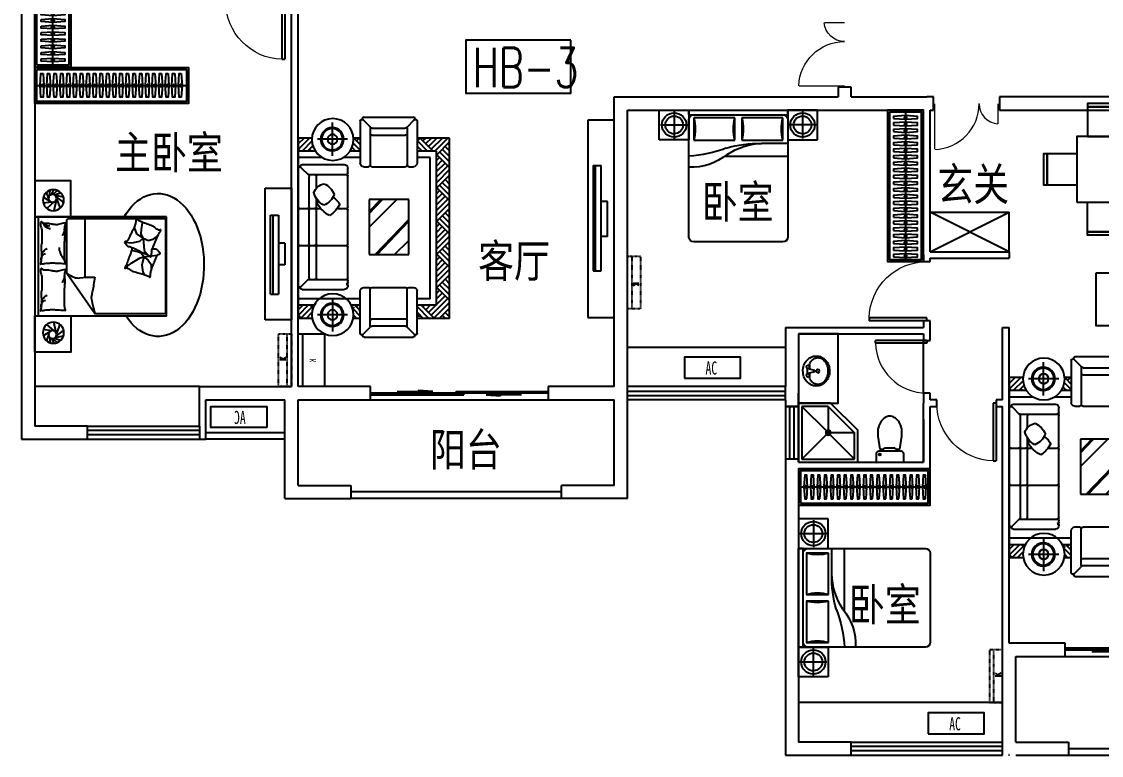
# Model space of a CAD drawing. Extents: x 4765935 to 4799335, y -1163545 to -1143942.
# Drawn here: x 4765935 to 4782335, y -1163545 to -1152396 of the extents above; entities that cross this region are included whole.
import ezdxf

# ---------------------------------------------------------------- set-up
doc = ezdxf.new("R2010")
doc.units = 0
doc.header["$MEASUREMENT"] = 0
doc.linetypes.add('HIDDEN', pattern=[0.375, 0.25, -0.125])
doc.layers.get('0').update_dxf_attribs({"linetype": 'CONTINUOUS'})
for name, color, linetype in [('Balcony(阳台)', 11, 'CONTINUOUS'), ('Elec(电器)', 33, 'CONTINUOUS'), ('Furniture(家具)', 8, 'CONTINUOUS'), ('I-FURN', 252, 'CONTINUOUS'), ('Lvtry(厨卫)', 136, 'CONTINUOUS'), ('Text(文字)', 7, 'CONTINUOUS'), ('WALL', 2, 'CONTINUOUS'), ('WINDOW', 4, 'CONTINUOUS')]:
    doc.layers.add(name, color=color, linetype=linetype)
doc.styles.add('-黑体', font='simhei.ttf', dxfattribs={"width": 0.8})
doc.styles.add('_ZBHZ', font='simhei.ttf', dxfattribs={"width": 0.8})
doc.styles.add('DIM_FONT', font='SIMPLEX.shx', dxfattribs={"width": 0.8})
doc.styles.add('HZ', font='txt', dxfattribs={"bigfont": 'hztxt'})

# ---------------------------------------------------------------- blocks, each defined once
blk = doc.blocks.new('空调室外机2')
at = {"ltscale": 0.5}
blk.add_lwpolyline([(0, 0), (850, 0), (850, 320), (0, 320)], close=True, dxfattribs=at)
at = {"ltscale": 0.5, "style": '_ZBHZ', "width": 0.65}
blk.add_text('AC', height=200, dxfattribs=at).set_placement((319, 55))
blk = doc.blocks.new('双人床1')
at = {"layer": 'Furniture(家具)', "ltscale": 30}
for p, q in [((810815, -158427), (810365, -158427)), ((810365, -158427), (810365, -158877)), ((810590, -158447), (810590, -158857)), ((810815, -158877), (810815, -158427)), ((810385, -158652), (810796, -158652)), ((810365, -158877), (810365, -160377)), ((810438, -158877), (810365, -158877)), ((810365, -158877), (810815, -158877)), ((810435, -158877), (810435, -160377)), ((812293, -158877), (810508, -158877)), ((810484, -159576), (810484, -158949)), ((810484, -158949), (810821, -158949)), ((810821, -158949), (810821, -159576)), ((812365, -160305), (812365, -158949)), ((811062, -159431), (811062, -160377)), ((810821, -159576), (810484, -159576)), ((810484, -160305), (810484, -159678)), ((810484, -159678), (810821, -159678)), ((810821, -159678), (810821, -160305)), ((810869, -159979), (810869, -160377)), ((810438, -160377), (810365, -160377)), ((810365, -160827), (810365, -160377)), ((810365, -160377), (810815, -160377)), ((810821, -160305), (810484, -160305)), ((810508, -160377), (812293, -160377)), ((810815, -160377), (810815, -160827)), ((810590, -160807), (810590, -160397)), ((810385, -160602), (810796, -160602)), ((810815, -160827), (810365, -160827))]:
    blk.add_line(p, q, dxfattribs=at)
for centre, radius, start, end in [((810590, -158652), 185, 0, 359.7478), ((810590, -158652), 135, 0, 359.6531), ((810508, -158949), 72.3, 90, 180), ((809291, -158796), 1773, 338.5931, 357.384), ((810381, -158913), 852, 320.4539, 2.4327), ((812293, -158949), 72.3, 0, 90), ((810652, -158371), 602, 253.7398, 286.2602), ((810652, -160154), 602, 73.7398, 106.2602), ((812730, -159957), 1861, 163.9608, 180.6772), ((811937, -160033), 1069, 147.2925, 177.771), ((810652, -159100), 602, 253.7398, 286.2602), ((810508, -160305), 72.3, 180, 270), ((810652, -160883), 602, 73.7398, 106.2602), ((812293, -160305), 72.3, 270, 0), ((810590, -160602), 185, 0.2522, 0), ((810590, -160602), 135, 0.3469, 0)]:
    blk.add_arc(centre, radius, start, end, dxfattribs=at)
blk = doc.blocks.new('*U41')
blk.add_line((-970, -275), (1268, -275))
for points in [[(-1000, 0), (1298, 0), (1298, -550), (-1000, -550)], [(-970, -30), (1268, -30), (1268, -520), (-970, -520)]]:
    blk.add_lwpolyline(points, close=True)
at = {"elevation": 0}
for points in [[(-874, -95), (-862, -275), (-874, -455), (-906, -455), (-918, -275), (-906, -95)], [(-774, -95), (-762, -275), (-774, -455), (-806, -455), (-818, -275), (-806, -95)], [(-674, -95), (-662, -275), (-674, -455), (-706, -455), (-718, -275), (-706, -95)], [(-574, -95), (-562, -275), (-574, -455), (-606, -455), (-618, -275), (-606, -95)], [(-474, -95), (-462, -275), (-474, -455), (-506, -455), (-518, -275), (-506, -95)], [(-374, -95), (-362, -275), (-374, -455), (-406, -455), (-418, -275), (-406, -95)], [(-274, -95), (-262, -275), (-274, -455), (-306, -455), (-318, -275), (-306, -95)], [(-174, -95), (-162, -275), (-174, -455), (-206, -455), (-218, -275), (-206, -95)], [(-74, -95), (-62, -275), (-74, -455), (-106, -455), (-118, -275), (-106, -95)], [(26, -95), (38, -275), (26, -455), (-6, -455), (-18, -275), (-6, -95)], [(126, -95), (138, -275), (126, -455), (94, -455), (82, -275), (94, -95)], [(226, -95), (238, -275), (226, -455), (194, -455), (182, -275), (194, -95)], [(326, -95), (338, -275), (326, -455), (294, -455), (282, -275), (294, -95)], [(426, -95), (438, -275), (426, -455), (394, -455), (382, -275), (394, -95)], [(526, -95), (538, -275), (526, -455), (494, -455), (482, -275), (494, -95)], [(626, -95), (638, -275), (626, -455), (594, -455), (582, -275), (594, -95)], [(726, -95), (738, -275), (726, -455), (694, -455), (682, -275), (694, -95)], [(826, -95), (838, -275), (826, -455), (794, -455), (782, -275), (794, -95)], [(926, -95), (938, -275), (926, -455), (894, -455), (882, -275), (894, -95)], [(1026, -95), (1038, -275), (1026, -455), (994, -455), (982, -275), (994, -95)], [(1126, -95), (1138, -275), (1126, -455), (1094, -455), (1082, -275), (1094, -95)], [(1226, -95), (1238, -275), (1226, -455), (1194, -455), (1182, -275), (1194, -95)]]:
    blk.add_lwpolyline(points, close=True, dxfattribs=at)
at = {"ltscale": 15, "elevation": 0}
for points in [[(-894, -255), (-886, -255), (-886, -295), (-894, -295)], [(-794, -255), (-786, -255), (-786, -295), (-794, -295)], [(-694, -255), (-686, -255), (-686, -295), (-694, -295)], [(-594, -255), (-586, -255), (-586, -295), (-594, -295)], [(-494, -255), (-486, -255), (-486, -295), (-494, -295)], [(-394, -255), (-386, -255), (-386, -295), (-394, -295)], [(-294, -255), (-286, -255), (-286, -295), (-294, -295)], [(-194, -255), (-186, -255), (-186, -295), (-194, -295)], [(-94, -255), (-86, -255), (-86, -295), (-94, -295)], [(6, -255), (14, -255), (14, -295), (6, -295)], [(106, -255), (114, -255), (114, -295), (106, -295)], [(206, -255), (214, -255), (214, -295), (206, -295)], [(306, -255), (314, -255), (314, -295), (306, -295)], [(406, -255), (414, -255), (414, -295), (406, -295)], [(506, -255), (514, -255), (514, -295), (506, -295)], [(606, -255), (614, -255), (614, -295), (606, -295)], [(706, -255), (714, -255), (714, -295), (706, -295)], [(806, -255), (814, -255), (814, -295), (806, -295)], [(906, -255), (914, -255), (914, -295), (906, -295)], [(1006, -255), (1014, -255), (1014, -295), (1006, -295)], [(1106, -255), (1114, -255), (1114, -295), (1106, -295)], [(1206, -255), (1214, -255), (1214, -295), (1206, -295)]]:
    blk.add_lwpolyline(points, close=True, dxfattribs=at)
blk = doc.blocks.new('*U33')
for p, q in [((128, 210), (0, 210)), ((0, 210), (0, -210)), ((168, -170), (168, 170)), ((400, 181), (202, 152)), ((202, 152), (202, 90)), ((202, 90), (220, 82)), ((220, 82), (220, -80)), ((220, -80), (202, -85)), ((202, -85), (202, -152)), ((202, -152), (398, -181)), ((0, -210), (128, -210))]:
    blk.add_line(p, q)
blk.add_circle((118, 154), 14.5)
for centre, radius, start, end in [((128, 170), 40, 360, 90), ((446, -168), 352, 90.2924, 97.7689), ((446, -168), 352, 73.6387, 90.2924), ((470, -85), 266, 54.4566, 73.6387), ((508, -33), 201, 30.1295, 54.4566), ((565, 1), 135, 0.2924, 30.1295), ((565, 1), 135, 330.4554, 0.2924), ((469, 85), 266, 286.9462, 306.1283), ((507, 33), 201, 306.1283, 330.4554), ((128, -170), 40, 270, 360), ((444, 168), 352, 262.5124, 270.2924), ((444, 168), 352, 270.2924, 286.9462)]:
    blk.add_arc(centre, radius, start, end)
blk = doc.blocks.new('*U36')
at = {"color": 0, "linetype": 'ByBlock'}
for p, q in [((38, -135), (-39, -135)), ((-13, -249), (-38, -148)), ((38, -148), (13, -249)), ((-32, -173), (-93, -173)), ((13, -249), (-13, -249)), ((92, -173), (31, -173))]:
    blk.add_line(p, q, dxfattribs=at)
at = {"color": 0, "linetype": 'ByBlock', "extrusion": (0, 0, -1)}
for centre, major_axis, start_param, end_param in [((-24, -285), (146, 146), 4.360549, 4.768631), ((-10, -302), (-162, 162), 0.056242, 0.430098), ((0, -328), (-181, 181), 0.430098, 0.782884), ((-64, -148), (-18, 18), 3.924477, 10.207662), ((0, -328), (-181, 181), 0.782885, 1.135671), ((63, -147), (-18, 18), 3.924477, 10.207662), ((10, -302), (-162, 162), 1.135671, 1.509527), ((24, -285), (-146, 146), 1.509527, 1.917609), ((-47, -275), (-128, 128), 5.495273, 5.931345), ((-47, -275), (128, 128), 3.488405, 3.924477), ((-88, -300), (81.8, 81.8), 3.924477, 4.429073), ((-88, -300), (-81.8, 81.8), 4.990678, 5.495273), ((-45, -323), (-116, 116), 5.999869, 6.422569), ((-18, -360), (148, 148), -1.431413, -1.379657), ((-92, -249), (53.9, 53.9), -1.379657, -0.787912), ((0, -300), (-18, 18), 3.924477, 10.207662), ((92, -249), (53.9, 53.9), -0.787912, -0.224872), ((45, -323), (-116, 116), 1.345924, 1.849085), ((88, -300), (-81.8, 81.8), 1.849085, 2.353681), ((88, -300), (81.8, 81.8), 0.782884, 1.28748), ((47, -274), (128, 128), 0.346813, 0.782885), ((47, -274), (-128, 128), 2.353681, 2.789753), ((-25, -264), (-146, 146), 4.65112, 5.059202), ((-45, -277), (-116, 116), 4.567978, 4.990678), ((-10, -247), (-162, 162), 4.277264, 4.65112), ((-18, -240), (148, 148), 2.654889, 2.997182), ((0, -221), (-181, 181), 3.924477, 4.277264), ((0, -182), (191, 191), 2.353681, 2.654889), ((0, -182), (-191, 191), 3.623269, 3.924477), ((0, -221), (-181, 181), 3.571691, 3.924477), ((18, -240), (148, 148), 1.71018, 2.052473), ((9, -247), (-162, 162), 3.197835, 3.57169), ((45, -277), (-116, 116), 2.858276, 3.280976), ((24, -264), (146, 146), 1.218956, 1.627038)]:
    blk.add_ellipse(centre, major_axis=major_axis, ratio=1, start_param=start_param, end_param=end_param, dxfattribs=at)
blk = doc.blocks.new('A$C549F0D6A')
at = {"layer": 'Furniture(家具)', "linetype": 'ByBlock'}
for points in [[(0, 525), (480, 525), (480, 75), (0, 75), (0, 525)], [(480, 75), (480, 25), (0, 25), (0, 75), (480, 75)]]:
    blk.add_lwpolyline(points, dxfattribs=at)
blk = doc.blocks.new('czd')
at = {"layer": 'Furniture(家具)', "linetype": 'ByBlock'}
blk.add_lwpolyline([(254292, -42312), (254292, -40312), (255292, -40312), (255292, -42312)], close=True, dxfattribs=at)
at = {"layer": 'Furniture(家具)', "color": 191}
for p, rotation in [((255032, -39787), 180), ((255817, -40952), 90), ((255817, -41552), 90), ((255817, -42152), 90)]:
    blk.add_blockref('A$C549F0D6A', p, dxfattribs=dict(at, rotation=rotation))
at = {"layer": 'Furniture(家具)', "color": 191, "xscale": -1, "rotation": 270}
for p in [(253767, -40952), (253767, -41552), (253767, -42152)]:
    blk.add_blockref('A$C549F0D6A', p, dxfattribs=at)
at = {"layer": 'Furniture(家具)', "color": 191, "xscale": -1}
blk.add_blockref('A$C549F0D6A', (255032, -42837), dxfattribs=at)
blk = doc.blocks.new('65478678-')
at = {"layer": 'Furniture(家具)'}
for p, q in [((0, -90), (90, 0)), ((0, -6), (6, 0)), ((0, -209), (0, 0)), ((0, 0), (2740, 0)), ((166, 0), (198, -32)), ((198, -262), (198, 0)), ((297, -367), (297, 0)), ((1048, 0), (465, 0)), ((1608, 0), (1098, 0)), ((2241, 0), (1659, 0)), ((2442, -943), (2442, 0)), ((2541, -71), (2612, 0)), ((2541, -242), (2541, 0)), ((2688, 0), (2740, -51)), ((2740, -214), (2740, 0)), ((0, -174), (170, -4)), ((48, -210), (198, -60)), ((119, -223), (198, -144)), ((404, -61), (404, -701)), ((404, -61), (404, -65)), ((447, -43), (567, -162)), ((556, -162), (556, -730)), ((1073, -25), (1073, -344)), ((1634, -25), (1634, -730)), ((2150, -162), (2150, -730)), ((2259, -43), (2157, -145)), ((2302, -61), (2302, -701)), ((2541, -155), (2692, -4)), ((2541, -239), (2734, -46)), ((2649, -210), (2740, -120)), ((19, -752), (19, -292)), ((128, -214), (148, -234)), ((170, -172), (198, -201)), ((556, -306), (556, -755)), ((763, -278), (581, -278)), ((1048, -170), (584, -170)), ((1048, -278), (917, -278)), ((1073, -195), (1073, -262)), ((1608, -170), (1098, -170)), ((1608, -278), (1098, -278)), ((1634, -182), (1634, -257)), ((2122, -170), (1659, -170)), ((2125, -278), (1659, -278)), ((2541, -185), (2582, -225)), ((2579, -214), (2558, -234)), ((2687, -752), (2687, -292)), ((2732, -212), (2740, -204)), ((272, -522), (-234, -522)), ((1073, -591), (1073, -730)), ((2435, -522), (2940, -522)), ((144, -819), (198, -873)), ((198, -951), (198, -790)), ((297, -951), (297, -684)), ((531, -755), (458, -755)), ((1048, -755), (581, -755)), ((1608, -755), (1098, -755)), ((2125, -755), (1659, -755)), ((2248, -755), (2175, -755)), ((2541, -943), (2541, -809)), ((2541, -828), (2554, -815)), ((-258, -943), (382, -943)), ((0, -951), (0, -842)), ((0, -843), (2, -845)), ((0, -847), (2, -845)), ((0, -931), (44, -887)), ((2, -845), (5, -842)), ((2, -845), (100, -943)), ((72, -943), (86, -929)), ((78, -838), (184, -943)), ((2965, -943), (2324, -943)), ((2541, -862), (2622, -943)), ((2541, -912), (2566, -887)), ((2568, -851), (2590, -829)), ((2592, -829), (2706, -943)), ((2635, -943), (2621, -929)), ((2690, -843), (2740, -892)), ((2705, -845), (2702, -842)), ((2706, -843), (2705, -845)), ((2706, -847), (2705, -845)), ((2740, -943), (2740, -838)), ((-319, -1004), (-319, -1746)), ((-276, -986), (-174, -1088)), ((-157, -1095), (411, -1095)), ((-149, -1123), (-149, -1626)), ((-42, -1120), (-42, -1629)), ((436, -997), (436, -1070)), ((436, -1120), (436, -1629)), ((935, -1081), (1772, -1081)), ((1353, -1081), (935, -1499)), ((935, -1683), (935, -1081)), ((1146, -1081), (935, -1282)), ((1117, -1081), (935, -1255)), ((1772, -1081), (1772, -1683)), ((2270, -997), (2270, -1070)), ((2270, -1120), (2270, -1629)), ((2863, -1095), (2296, -1095)), ((2748, -1120), (2748, -1629)), ((2856, -1123), (2856, -1626)), ((2982, -986), (2881, -1088)), ((3025, -1004), (3025, -1746)), ((1772, -1170), (1237, -1683)), ((1772, -1198), (1265, -1683)), ((1772, -1466), (1557, -1683)), ((-276, -1763), (-157, -1644)), ((-157, -1654), (411, -1654)), ((-157, -1654), (411, -1654)), ((-13, -1654), (436, -1654)), ((436, -1679), (436, -1752)), ((1772, -1683), (935, -1683)), ((2720, -1654), (2270, -1654)), ((2270, -1679), (2270, -1752)), ((2863, -1654), (2296, -1654)), ((2863, -1654), (2296, -1654)), ((2982, -1763), (2863, -1644)), ((-258, -1806), (382, -1806)), ((0, -1862), (0, -1806)), ((0, -1852), (2, -1854)), ((0, -1856), (2, -1854)), ((0, -2300), (0, -1862)), ((0, -1940), (44, -1896)), ((0, -2024), (86, -1938)), ((2, -1854), (49, -1806)), ((2, -1854), (198, -2050)), ((44, -1812), (198, -1966)), ((122, -1806), (198, -1882)), ((198, -2104), (198, -1806)), ((297, -2005), (297, -1806)), ((2965, -1806), (2324, -1806)), ((2442, -2003), (2442, -1806)), ((2541, -2102), (2541, -1806)), ((2541, -1871), (2740, -2069)), ((2541, -1921), (2566, -1896)), ((2541, -2005), (2608, -1938)), ((2561, -1806), (2740, -1985)), ((2645, -1806), (2740, -1901)), ((2705, -1854), (2657, -1806)), ((2706, -1852), (2705, -1854)), ((2706, -1856), (2705, -1854)), ((2706, -1868), (2706, -1806)), ((2740, -2300), (2740, -1806)), ((0, -2108), (128, -1980)), ((0, -2192), (170, -2022)), ((0, -2276), (198, -2078)), ((60, -2300), (254, -2106)), ((2541, -2102), (198, -2102)), ((250, -2102), (254, -2106)), ((254, -2106), (258, -2102)), ((254, -2106), (448, -2300)), ((296, -2148), (342, -2102)), ((2442, -2003), (297, -2003)), ((338, -2190), (426, -2102)), ((380, -2232), (511, -2102)), ((422, -2274), (595, -2102)), ((481, -2300), (679, -2102)), ((565, -2300), (758, -2106)), ((754, -2102), (758, -2106)), ((758, -2106), (763, -2102)), ((758, -2106), (952, -2300)), ((800, -2148), (847, -2102)), ((842, -2190), (931, -2102)), ((885, -2232), (1015, -2102)), ((927, -2274), (1099, -2102)), ((985, -2300), (1183, -2102)), ((1069, -2300), (1263, -2106)), ((1258, -2102), (1263, -2106)), ((1263, -2106), (1267, -2102)), ((1263, -2106), (1457, -2300)), ((1305, -2148), (1351, -2102)), ((1347, -2190), (1435, -2102)), ((1389, -2232), (1520, -2102)), ((1431, -2274), (1604, -2102)), ((1490, -2300), (1688, -2102)), ((1574, -2300), (1767, -2106)), ((1763, -2102), (1767, -2106)), ((1767, -2106), (1772, -2102)), ((1767, -2106), (1961, -2300)), ((1809, -2148), (1856, -2102)), ((1851, -2190), (1940, -2102)), ((1893, -2232), (2024, -2102)), ((1936, -2274), (2108, -2102)), ((1994, -2300), (2192, -2102)), ((2078, -2300), (2272, -2106)), ((2267, -2102), (2272, -2106)), ((2272, -2106), (2276, -2102)), ((2272, -2106), (2466, -2300)), ((2314, -2148), (2360, -2102)), ((2356, -2190), (2444, -2102)), ((2398, -2232), (2528, -2102)), ((2440, -2274), (2692, -2022)), ((2498, -2300), (2734, -2064)), ((2541, -2089), (2650, -1980)), ((86, -2274), (111, -2300)), ((128, -2232), (195, -2300)), ((170, -2190), (280, -2300)), ((212, -2148), (364, -2300)), ((590, -2274), (616, -2300)), ((632, -2232), (700, -2300)), ((674, -2190), (784, -2300)), ((716, -2148), (868, -2300)), ((1095, -2274), (1120, -2300)), ((1137, -2232), (1204, -2300)), ((1179, -2190), (1288, -2300)), ((1221, -2148), (1373, -2300)), ((1599, -2274), (1625, -2300)), ((1641, -2232), (1709, -2300)), ((1683, -2190), (1793, -2300)), ((1725, -2148), (1877, -2300)), ((2104, -2274), (2129, -2300)), ((2146, -2232), (2213, -2300)), ((2188, -2190), (2297, -2300)), ((2230, -2148), (2382, -2300)), ((2583, -2300), (2740, -2143)), ((2608, -2274), (2634, -2300)), ((2650, -2232), (2718, -2300)), ((2692, -2190), (2740, -2237)), ((2734, -2148), (2740, -2153)), ((2740, -2300), (0, -2300))]:
    blk.add_line(p, q, dxfattribs=at)
for centre, radius in [((23, -526), 317), ((2684, -526), 317), ((19, -518), 176), ((19, -518), 161), ((19, -522), 74.9), ((2687, -518), 176), ((2687, -518), 161), ((2687, -522), 74.9)]:
    blk.add_circle(centre, radius, dxfattribs=at)
for centre, radius, start, end in [((465, -25), 25.2, 90, 225), ((1048, -25), 25.2, 0, 90), ((1098, -25), 25.2, 90, 180), ((1608, -25), 25.2, 0, 90), ((1659, -25), 25.2, 90, 180), ((2241, -25), 25.2, 315, 90), ((429, -61), 25.2, 45, 180), ((531, -162), 25.2, 0, 45), ((584, -145), 25.2, 225, 270), ((584, -145), 25.2, 225, 270), ((1048, -145), 25.2, 270, 0), ((1098, -145), 25.2, 180, 270), ((1608, -145), 25.2, 270, 0), ((1659, -145), 25.2, 180, 270), ((2122, -145), 25.2, 270, 315), ((2175, -162), 25.2, 135, 180), ((2277, -61), 25.2, 0, 135), ((581, -252), 25.2, 180, 270), ((893, -432), 202, 107.5996, 169.2984), ((756, -533), 302, 28.3291, 76.3199), ((1032, -367), 89, 117.338, 141.7635), ((780, -680), 445, 26.9689, 61.7217), ((1048, -252), 25.2, 270, 0), ((1098, -252), 25.2, 180, 270), ((1608, -252), 25.2, 270, 0), ((1659, -252), 25.2, 180, 270), ((2125, -252), 25.2, 270, 0), ((966, -271), 298, 204.3984, 248.8225), ((757, -280), 287, 290.7806, 337.6111), ((796, -220), 462, 296.7413, 325.384), ((1166, -362), 315, 213.3991, 239.1855), ((458, -701), 53.9, 180, 270), ((531, -730), 25.2, 270, 0), ((581, -730), 25.2, 180, 270), ((1048, -730), 25.2, 270, 0), ((1098, -730), 25.2, 180, 270), ((1608, -730), 25.2, 270, 0), ((1659, -730), 25.2, 180, 270), ((2125, -730), 25.2, 270, 0), ((2175, -730), 25.2, 180, 270), ((2196, -730), 25.2, 270, 0), ((2246, -730), 25.2, 180, 270), ((2248, -701), 53.9, 270, 0), ((-294, -1004), 25.2, 45, 180), ((-258, -968), 25.2, 90, 225), ((382, -997), 53.9, 0, 90), ((2324, -997), 53.9, 90, 180), ((2965, -968), 25.2, 315, 90), ((3000, -1004), 25.2, 360, 135), ((-157, -1070), 25.2, 225, 270), ((-175, -1123), 25.2, 0, 45), ((-67, -1120), 25.2, 0, 90), ((411, -1070), 25.2, 270, 0), ((411, -1120), 25.2, 0, 90), ((2296, -1070), 25.2, 180, 270), ((2296, -1120), 25.2, 90, 180), ((2773, -1120), 25.2, 90, 180), ((2881, -1123), 25.2, 135, 180), ((2863, -1070), 25.2, 270, 315), ((-175, -1626), 25.2, 315, 0), ((-175, -1626), 25.2, 315, 0), ((-67, -1629), 25.2, 270, 0), ((411, -1629), 25.2, 270, 0), ((2296, -1629), 25.2, 180, 270), ((2773, -1629), 25.2, 180, 270), ((2881, -1626), 25.2, 180, 225), ((2881, -1626), 25.2, 180, 225), ((-294, -1746), 25.2, 180, 315), ((-258, -1781), 25.2, 135, 270), ((-157, -1679), 25.2, 90, 135), ((382, -1752), 53.9, 270, 0), ((411, -1679), 25.2, 0, 90), ((2296, -1679), 25.2, 90, 180), ((2324, -1752), 53.9, 180, 270), ((2863, -1679), 25.2, 45, 90), ((2965, -1781), 25.2, 270, 45), ((3000, -1746), 25.2, 225, 360)]:
    blk.add_arc(centre, radius, start, end, dxfattribs=at)
blk = doc.blocks.new('*U43')
blk.add_line((-970, -275), (970, -275))
for points in [[(-1000, 0), (1000, 0), (1000, -550), (-1000, -550)], [(-970, -30), (970, -30), (970, -520), (-970, -520)]]:
    blk.add_lwpolyline(points, close=True)
at = {"elevation": 0}
for points in [[(-874, -95), (-862, -275), (-874, -455), (-906, -455), (-918, -275), (-906, -95)], [(-774, -95), (-762, -275), (-774, -455), (-806, -455), (-818, -275), (-806, -95)], [(-674, -95), (-662, -275), (-674, -455), (-706, -455), (-718, -275), (-706, -95)], [(-574, -95), (-562, -275), (-574, -455), (-606, -455), (-618, -275), (-606, -95)], [(-474, -95), (-462, -275), (-474, -455), (-506, -455), (-518, -275), (-506, -95)], [(-374, -95), (-362, -275), (-374, -455), (-406, -455), (-418, -275), (-406, -95)], [(-274, -95), (-262, -275), (-274, -455), (-306, -455), (-318, -275), (-306, -95)], [(-174, -95), (-162, -275), (-174, -455), (-206, -455), (-218, -275), (-206, -95)], [(-74, -95), (-62, -275), (-74, -455), (-106, -455), (-118, -275), (-106, -95)], [(26, -95), (38, -275), (26, -455), (-6, -455), (-18, -275), (-6, -95)], [(126, -95), (138, -275), (126, -455), (94, -455), (82, -275), (94, -95)], [(226, -95), (238, -275), (226, -455), (194, -455), (182, -275), (194, -95)], [(326, -95), (338, -275), (326, -455), (294, -455), (282, -275), (294, -95)], [(426, -95), (438, -275), (426, -455), (394, -455), (382, -275), (394, -95)], [(526, -95), (538, -275), (526, -455), (494, -455), (482, -275), (494, -95)], [(626, -95), (638, -275), (626, -455), (594, -455), (582, -275), (594, -95)], [(726, -95), (738, -275), (726, -455), (694, -455), (682, -275), (694, -95)], [(826, -95), (838, -275), (826, -455), (794, -455), (782, -275), (794, -95)], [(926, -95), (938, -275), (926, -455), (894, -455), (882, -275), (894, -95)]]:
    blk.add_lwpolyline(points, close=True, dxfattribs=at)
at = {"ltscale": 15, "elevation": 0}
for points in [[(-894, -255), (-886, -255), (-886, -295), (-894, -295)], [(-794, -255), (-786, -255), (-786, -295), (-794, -295)], [(-694, -255), (-686, -255), (-686, -295), (-694, -295)], [(-594, -255), (-586, -255), (-586, -295), (-594, -295)], [(-494, -255), (-486, -255), (-486, -295), (-494, -295)], [(-394, -255), (-386, -255), (-386, -295), (-394, -295)], [(-294, -255), (-286, -255), (-286, -295), (-294, -295)], [(-194, -255), (-186, -255), (-186, -295), (-194, -295)], [(-94, -255), (-86, -255), (-86, -295), (-94, -295)], [(6, -255), (14, -255), (14, -295), (6, -295)], [(106, -255), (114, -255), (114, -295), (106, -295)], [(206, -255), (214, -255), (214, -295), (206, -295)], [(306, -255), (314, -255), (314, -295), (306, -295)], [(406, -255), (414, -255), (414, -295), (406, -295)], [(506, -255), (514, -255), (514, -295), (506, -295)], [(606, -255), (614, -255), (614, -295), (606, -295)], [(706, -255), (714, -255), (714, -295), (706, -295)], [(806, -255), (814, -255), (814, -295), (806, -295)], [(906, -255), (914, -255), (914, -295), (906, -295)]]:
    blk.add_lwpolyline(points, close=True, dxfattribs=at)
blk = doc.blocks.new('*U37')
at = {"linetype": 'HIDDEN', "ltscale": 0.3}
blk.add_line((0, -117), (800, -117), dxfattribs=at)
for p, q in [((408, -137), (408, -227)), ((448, -138), (408, -196)), ((445, -226), (420, -178))]:
    blk.add_line(p, q)
blk.add_lwpolyline([(800, -50), (0, -50), (0, -250), (800, -250)], close=True, dxfattribs=at)
blk = doc.blocks.new('$plan$00002156')
for p, q in [((-450, 450, 0), (450, 450, 0)), ((-450, -450, 0), (-450, 450, 0)), ((-400, 400, 0), (400, 400, 0)), ((-400, 400, 0), (-26.2175, 26.2175, 0)), ((-400, -400, 0), (-400, 400, 0)), ((26.4075, 26.41, 0), (400, 400, 0)), ((400, 400, 0), (400, 0, 0)), ((450, 450, 0), (450, -37.5, 0)), ((0, 0, 0), (-25, 0, 0)), ((0, 0, 0), (0, 25, 0)), ((25, 0, 0), (0, 0, 0)), ((0, -25, 0), (0, 0, 0)), ((0, -400, 0), (400, 0, 0)), ((400, 0, 0), (37.5, 0, 0)), ((-400, -400, 0), (-26.5225, -26.5225, 0)), ((0, -400, 0), (0, -37.5, 0)), ((37.5, -450, 0), (450, -37.5, 0)), ((37.5, -450, 0), (-450, -450, 0)), ((0, -400, 0), (-400, -400, 0))]:
    blk.add_line(p, q)
for radius in [37.5, 25]:
    blk.add_circle((0, 0, 0), radius)
blk = doc.blocks.new('werwer')
at = {"layer": 'Furniture(家具)'}
for p, q in [((2012617, -372463), (2012217, -372463)), ((2012217, -372463), (2012217, -375458)), ((2012617, -375458), (2012617, -372463)), ((2012334, -374751), (2012334, -373151)), ((2012217, -375458), (2012617, -375458))]:
    blk.add_line(p, q, dxfattribs=at)
at = {"layer": 'Furniture(家具)', "ltscale": 30}
for p, q in [((2012300, -373151), (2012419, -373151)), ((2012300, -373151), (2012300, -374751)), ((2012419, -374750), (2012419, -373151)), ((2012517, -373696), (2012419, -373696)), ((2012517, -374226), (2012517, -373696)), ((2012517, -374226), (2012419, -374226)), ((2012300, -374751), (2012419, -374751))]:
    blk.add_line(p, q, dxfattribs=at)
blk = doc.blocks.new('*U39')
at = {"linetype": 'HIDDEN', "ltscale": 0.3}
blk.add_line((0, -117), (800, -117), dxfattribs=at)
for p, q in [((408, -137), (408, -227)), ((448, -138), (408, -196)), ((445, -226), (420, -178))]:
    blk.add_line(p, q)
blk.add_lwpolyline([(800, -50), (0, -50), (0, -250), (800, -250)], close=True, dxfattribs=at)
blk = doc.blocks.new('*U31')
blk.add_line((-970, -275), (1305, -275))
for points in [[(-1000, 0), (1335, 0), (1335, -550), (-1000, -550)], [(-970, -30), (1305, -30), (1305, -520), (-970, -520)]]:
    blk.add_lwpolyline(points, close=True)
at = {"elevation": 0}
for points in [[(-874, -95), (-862, -275), (-874, -455), (-906, -455), (-918, -275), (-906, -95)], [(-774, -95), (-762, -275), (-774, -455), (-806, -455), (-818, -275), (-806, -95)], [(-674, -95), (-662, -275), (-674, -455), (-706, -455), (-718, -275), (-706, -95)], [(-574, -95), (-562, -275), (-574, -455), (-606, -455), (-618, -275), (-606, -95)], [(-474, -95), (-462, -275), (-474, -455), (-506, -455), (-518, -275), (-506, -95)], [(-374, -95), (-362, -275), (-374, -455), (-406, -455), (-418, -275), (-406, -95)], [(-274, -95), (-262, -275), (-274, -455), (-306, -455), (-318, -275), (-306, -95)], [(-174, -95), (-162, -275), (-174, -455), (-206, -455), (-218, -275), (-206, -95)], [(-74, -95), (-62, -275), (-74, -455), (-106, -455), (-118, -275), (-106, -95)], [(26, -95), (38, -275), (26, -455), (-6, -455), (-18, -275), (-6, -95)], [(126, -95), (138, -275), (126, -455), (94, -455), (82, -275), (94, -95)], [(226, -95), (238, -275), (226, -455), (194, -455), (182, -275), (194, -95)], [(326, -95), (338, -275), (326, -455), (294, -455), (282, -275), (294, -95)], [(426, -95), (438, -275), (426, -455), (394, -455), (382, -275), (394, -95)], [(526, -95), (538, -275), (526, -455), (494, -455), (482, -275), (494, -95)], [(626, -95), (638, -275), (626, -455), (594, -455), (582, -275), (594, -95)], [(726, -95), (738, -275), (726, -455), (694, -455), (682, -275), (694, -95)], [(826, -95), (838, -275), (826, -455), (794, -455), (782, -275), (794, -95)], [(926, -95), (938, -275), (926, -455), (894, -455), (882, -275), (894, -95)], [(1026, -95), (1038, -275), (1026, -455), (994, -455), (982, -275), (994, -95)], [(1126, -95), (1138, -275), (1126, -455), (1094, -455), (1082, -275), (1094, -95)], [(1226, -95), (1238, -275), (1226, -455), (1194, -455), (1182, -275), (1194, -95)]]:
    blk.add_lwpolyline(points, close=True, dxfattribs=at)
at = {"ltscale": 15, "elevation": 0}
for points in [[(-894, -255), (-886, -255), (-886, -295), (-894, -295)], [(-794, -255), (-786, -255), (-786, -295), (-794, -295)], [(-694, -255), (-686, -255), (-686, -295), (-694, -295)], [(-594, -255), (-586, -255), (-586, -295), (-594, -295)], [(-494, -255), (-486, -255), (-486, -295), (-494, -295)], [(-394, -255), (-386, -255), (-386, -295), (-394, -295)], [(-294, -255), (-286, -255), (-286, -295), (-294, -295)], [(-194, -255), (-186, -255), (-186, -295), (-194, -295)], [(-94, -255), (-86, -255), (-86, -295), (-94, -295)], [(6, -255), (14, -255), (14, -295), (6, -295)], [(106, -255), (114, -255), (114, -295), (106, -295)], [(206, -255), (214, -255), (214, -295), (206, -295)], [(306, -255), (314, -255), (314, -295), (306, -295)], [(406, -255), (414, -255), (414, -295), (406, -295)], [(506, -255), (514, -255), (514, -295), (506, -295)], [(606, -255), (614, -255), (614, -295), (606, -295)], [(706, -255), (714, -255), (714, -295), (706, -295)], [(806, -255), (814, -255), (814, -295), (806, -295)], [(906, -255), (914, -255), (914, -295), (906, -295)], [(1006, -255), (1014, -255), (1014, -295), (1006, -295)], [(1106, -255), (1114, -255), (1114, -295), (1106, -295)], [(1206, -255), (1214, -255), (1214, -295), (1206, -295)]]:
    blk.add_lwpolyline(points, close=True, dxfattribs=at)
blk = doc.blocks.new('*U40')
blk.add_line((-970, -275), (-132, -275))
for points in [[(-1000, 0), (-102, 0), (-102, -550), (-1000, -550)], [(-970, -30), (-132, -30), (-132, -520), (-970, -520)]]:
    blk.add_lwpolyline(points, close=True)
at = {"elevation": 0}
for points in [[(-874, -95), (-862, -275), (-874, -455), (-906, -455), (-918, -275), (-906, -95)], [(-774, -95), (-762, -275), (-774, -455), (-806, -455), (-818, -275), (-806, -95)], [(-674, -95), (-662, -275), (-674, -455), (-706, -455), (-718, -275), (-706, -95)], [(-574, -95), (-562, -275), (-574, -455), (-606, -455), (-618, -275), (-606, -95)], [(-474, -95), (-462, -275), (-474, -455), (-506, -455), (-518, -275), (-506, -95)], [(-374, -95), (-362, -275), (-374, -455), (-406, -455), (-418, -275), (-406, -95)], [(-274, -95), (-262, -275), (-274, -455), (-306, -455), (-318, -275), (-306, -95)], [(-174, -95), (-162, -275), (-174, -455), (-206, -455), (-218, -275), (-206, -95)]]:
    blk.add_lwpolyline(points, close=True, dxfattribs=at)
at = {"ltscale": 15, "elevation": 0}
for points in [[(-894, -255), (-886, -255), (-886, -295), (-894, -295)], [(-794, -255), (-786, -255), (-786, -295), (-794, -295)], [(-694, -255), (-686, -255), (-686, -295), (-694, -295)], [(-594, -255), (-586, -255), (-586, -295), (-594, -295)], [(-494, -255), (-486, -255), (-486, -295), (-494, -295)], [(-394, -255), (-386, -255), (-386, -295), (-394, -295)], [(-294, -255), (-286, -255), (-286, -295), (-294, -295)], [(-194, -255), (-186, -255), (-186, -295), (-194, -295)]]:
    blk.add_lwpolyline(points, close=True, dxfattribs=at)
blk = doc.blocks.new('空调室内机1')
at = {"ltscale": 0.3}
blk.add_line((0, -67), (800, -67), dxfattribs=at)
blk.add_lwpolyline([(800, 0), (0, 0), (0, -400), (800, -400)], close=True, dxfattribs=at)
at = {"style": '_ZBHZ', "width": 0.65}
blk.add_text('K', height=100, dxfattribs=at).set_placement((378, -274))
blk = doc.blocks.new('A$C70683468')
for p, q in [((535, -175), (535, 1325)), ((971, 678), (1398, 1296)), ((2450, 1296), (1398, 1296)), ((2470, -130), (2470, 1276)), ((971, 678), (971, -130)), ((1243, -130), (1243, 740)), ((2109, 559), (2122, 661)), ((2122, 661), (2142, 697)), ((1851, 602), (1954, 523)), ((1954, 523), (2085, 448)), ((2140, 430), (2109, 559)), ((2203, 480), (2251, 545)), ((2251, 545), (2251, 638)), ((2041, 353), (1953, 333)), ((2099, 373), (2041, 353)), ((2085, 448), (2140, 430)), ((2140, 430), (2099, 373)), ((2127, 149), (2146, 335)), ((2140, 430), (2203, 480)), ((2140, 430), (2234, 418)), ((2146, 335), (2182, 385)), ((2182, 385), (2191, 397)), ((2249, 417), (2344, 405)), ((1850, 206), (1954, 219)), ((1954, 219), (2076, 194)), ((2076, 194), (2127, 149)), ((2127, 149), (2210, 180)), ((2210, 180), (2292, 159)), ((2034, 80), (1997, -15)), ((2127, 149), (2034, 80)), ((2127, 149), (2100, 82)), ((2100, 82), (2103, 13)), ((2103, 13), (2120, -85)), ((2292, 159), (2355, 106)), ((991, -150), (2450, -150)), ((1997, -15), (2000, -39)), ((2120, -85), (2127, -88))]:
    blk.add_line(p, q)
blk.add_lwpolyline([(2482, -175), (482, -175), (482, 1325), (2482, 1325)], close=True)
for points in [[(609, 635, -0.263368), (590, 607, -0.494818), (571, 616, -0.049225), (570, 634, -0.036831), (571, 657, -0.031893), (580, 695, 0.035782), (587, 729, 0.032941), (592, 819, 0.026564), (587, 930, 0.017905), (581, 968, -0.033397), (579, 988, -0.03204), (580, 1025, 0.018442), (583, 1089, 0.010837), (582, 1154, 0.014624), (579, 1202, 0.111249), (572, 1225, -0.153708), (568, 1241, -0.076444), (569, 1249, -0.215512), (571, 1251, -0.585858), (574, 1248, 0.363489), (577, 1243, 0.191716), (589, 1243, -0.129675), (605, 1245, -0.01735), (622, 1242, 0.019326), (637, 1240, 0.018818), (705, 1233, 0.021828), (765, 1232, 0.006204), (799, 1233, 0.001963), (905, 1240, 0.028341), (942, 1244, -0.117014), (950, 1243, -0.36606), (951, 1242, -0.03973), (949, 1228, -0.048309), (943, 1215, 0.062981), (939, 1204, 0.04058), (936, 1180, 0.014345), (934, 1114, 0.005484), (934, 988, 0.007153), (937, 892, 0.008762), (940, 850, -0.008153), (943, 804, -0.06251), (939, 747, 0.078669), (937, 701, 0.047825), (941, 679, -0.034494), (949, 648, -0.023571), (952, 623, -0.510228), (950, 622), (920, 629), (838, 650, 0.073041), (818, 652, 0.023305), (757, 646, 0.018299), (734, 642, -0.01097), (696, 635, -0.042281), (662, 632, -0.027201), (609, 635)], [(577, 1191, 0.088153), (581, 1156, 0.088153), (596, 1125, 0.077547), (617, 1103, 0.077547), (645, 1089)], [(1394, 739, 0.007867), (1376, 856, 0.009508), (1358, 953, 0.006616), (1344, 1018, -0.023828), (1340, 1036, -0.080713), (1341, 1055, -0.009591), (1373, 1208, -0.013133), (1381, 1241, -0.007859), (1398, 1296)], [(583, 1109, 0.027842), (593, 1085, 0.048685), (601, 1072, 0.023666), (626, 1044, 0.031223), (646, 1025, 0.046801), (654, 1020, 0.023191), (671, 1012)], [(936, 725, 0.009729), (927, 753, 0.009729), (917, 779, 0.007971), (908, 801, 0.007971), (898, 823)], [(971, 678, -0.085272), (1081, 741, -0.124044), (1168, 751), (1264, 737), (1394, 739)], [(1963, 289, 0.025626), (1960, 300, 0.0108), (1918, 430, 0.00456), (1887, 517, 0.01125), (1873, 552, 0.069394), (1862, 571, -0.079756), (1853, 588, -0.106399), (1851, 602, -0.328642), (1854, 606, -0.299547), (1860, 604, 0.189917), (1869, 598, 0.033518), (1880, 597, 0.075627), (1884, 598, 0.053489), (1892, 601, 0.017838), (1914, 613, 0.038394), (1938, 630, -0.059529), (1954, 640, -0.035943), (1981, 651, -0.011245), (2067, 677, -0.006203), (2106, 687, 0.010783), (2129, 693, 0.019485), (2142, 697, 0.005062), (2193, 717, 0.101392), (2218, 734, -0.223768), (2231, 739, -0.25558), (2236, 736, -0.081563), (2241, 720, -0.071805), (2241, 703, 0.069985), (2241, 685, 0.03546), (2254, 626, 0.029432), (2279, 557, 0.001554), (2293, 523, -0.00152), (2308, 489, -0.004735), (2323, 454, 0.00382), (2341, 410, 0.296001), (2373, 388, -0.649774), (2382, 367, -0.02319), (2377, 362, 0.0288), (2374, 359, 0.005727), (2368, 352, -0.004358), (2360, 343, -0.027528), (2343, 326, -0.046214), (2332, 318, -0.194121), (2315, 315, 0.133719), (2291, 314, 0.005779), (2269, 306, 0.008882)], [(609, -74, -0.263368), (590, -102, -0.494818), (571, -93, -0.049225), (570, -75, -0.036831), (571, -52, -0.031893), (580, -14, 0.035782), (587, 20, 0.032941), (592, 110, 0.026564), (587, 221, 0.017905), (581, 258, -0.033397), (579, 279, -0.03204), (580, 316, 0.018442), (583, 380, 0.010837), (582, 445, 0.014624), (579, 493, 0.111249), (572, 515, -0.153708), (568, 532, -0.076444), (569, 540, -0.215512), (571, 542, -0.585858), (574, 539, 0.363489), (577, 534, 0.191716), (589, 534, -0.129675), (605, 536, -0.01735), (622, 533, 0.019326), (637, 530, 0.018818), (705, 524, 0.021828), (765, 523, 0.006204), (799, 524, 0.001963), (905, 530, 0.028341), (942, 535, -0.117014), (950, 534, -0.36606), (951, 533, -0.03973), (949, 519, -0.048309), (943, 505, 0.062981), (939, 495, 0.04058), (936, 471, 0.014345), (934, 404, 0.005484), (934, 279, 0.007153), (937, 183, 0.008762), (940, 140, -0.008153), (943, 95, -0.06251), (939, 38, 0.078669), (937, -8, 0.047825), (941, -30, -0.034494), (949, -61, -0.023571), (952, -87, -0.510228), (950, -88), (920, -80), (838, -59, 0.073041), (818, -57, 0.023305), (757, -63, 0.018299), (734, -67, -0.01097), (696, -75, -0.042281), (662, -77, -0.027201), (609, -75)], [(577, 481, 0.088153), (581, 447, 0.088153), (596, 416, 0.077547), (617, 394, 0.077547), (645, 380)], [(583, 400, 0.027842), (593, 376, 0.048685), (601, 363, 0.023666), (626, 335, 0.031223), (646, 316, 0.046801), (654, 311, 0.023191), (671, 303)], [(937, 485, 0.016108), (911, 446, 0.024599), (896, 420, 0.009477), (873, 370, 0.015937), (860, 341, 0.072521), (857, 324, 0.033339), (857, 288)], [(609, -75, -0.077379), (634, -40, -0.077379), (669, -14, -0.047525), (694, -4, -0.047525), (720, 1)], [(936, 16, 0.009729), (927, 43, 0.009729), (917, 70, 0.007971), (908, 92, 0.007971), (898, 113)], [(625, -76, -0.05369), (638, -62, -0.070312), (650, -54, -0.015448), (659, -50, -0.013244), (669, -46, -0.082127), (687, -43, -0.064164), (710, -46)]]:
    blk.add_lwpolyline(points, format="xyb")
blk.add_lwpolyline([(2065, -117, 0.101392), (2041, -136, -0.223768), (2028, -142, -0.25558), (2024, -139, -0.081563), (2017, -124, -0.071805), (2016, -107, 0.069985), (2014, -89, 0.03546), (1997, -31, 0.029432), (1967, 36, 0.001554), (1950, 68, -0.00152), (1933, 101, -0.004735), (1916, 135, 0.00382), (1894, 177, 0.296001), (1860, 197, -0.649774), (1850, 217, -0.02319), (1854, 222, 0.0288), (1857, 226, 0.005727), (1863, 233, -0.004358), (1869, 242, -0.027528), (1885, 261, -0.046214), (1896, 270, -0.194121), (1912, 274, 0.133719), (1936, 277, 0.011505), (1978, 296, 0.008882), (2032, 322, 0.012426), (2101, 359, -0.033612), (2126, 372), (2183, 395), (2226, 413, 0.224341), (2239, 427, -0.722772), (2248, 427, -0.103513), (2249, 424, 0.053465), (2249, 416, 0.030109), (2254, 393, -0.031436), (2258, 371, -0.05324), (2259, 356, 0.05518), (2259, 342, 0.056271), (2266, 316, 0.0108), (2317, 191, 0.00456), (2355, 106, 0.01125), (2371, 72, 0.069394), (2384, 54, -0.079756), (2394, 38, -0.106399), (2398, 24, -0.328642), (2394, 19, -0.299547), (2388, 21, 0.189917), (2379, 26, 0.033518), (2368, 26, 0.075627), (2364, 25, 0.053489), (2356, 22, 0.017838), (2335, 8, 0.038394), (2312, -11, -0.059529), (2297, -22, -0.035943), (2272, -35, -0.011245), (2188, -67, -0.006203), (2149, -80, 0.010783), (2127, -88, 0.019485), (2114, -94, 0.005062)], format="xyb", close=True)
for centre, start, end in [((2450, 1276), 0, 90), ((991, -130), 180, 270), ((1223, -130), 270, 0), ((2450, -130), 270, 0)]:
    blk.add_arc(centre, 20, start, end)
blk.add_ellipse((2355, 553), major_axis=(0, 1086), ratio=0.642246, start_param=2.306068, end_param=7.0631)
at = {"style": 'DIM_FONT', "width": 0.8, "flags": 9}
for tag in ['YSIZE', 'XSIZE']:
    blk.add_attdef(tag, (482, -175), '', height=0.5, rotation=90, dxfattribs=at)
blk = doc.blocks.new('A$C40EC27B7')
at = {"layer": 'I-FURN'}
for p, q in [((255, 2393, 0), (290, 2468, 0)), ((229, 2294, 0), (129, 2353, 0)), ((212, 2329, 0), (177, 2428, 0)), ((222, 2370, 0), (233, 2460, 0)), ((274, 2396, 0), (341, 2457, 0)), ((323, 2305, 0), (288, 2148, 0)), ((295, 2391, 0), (395, 2422, 0)), ((308, 2383, 0), (435, 2358, 0)), ((325, 2360, 0), (439, 2273, 0)), ((331, 2328, 0), (385, 2185, 0)), ((256, 2278, 0), (130, 2261, 0)), ((297, 2281, 0), (184, 2182, 0)), ((256, 325, 0), (130, 342, 0)), ((297, 321, 0), (184, 420, 0)), ((323, 297, 0), (288, 455, 0)), ((325, 242, 0), (439, 330, 0)), ((331, 274, 0), (385, 418, 0)), ((229, 309, 0), (129, 250, 0)), ((212, 274, 0), (177, 175, 0)), ((222, 232, 0), (233, 143, 0)), ((255, 209, 0), (290, 135, 0)), ((274, 207, 0), (341, 146, 0)), ((295, 212, 0), (395, 181, 0)), ((308, 219, 0), (435, 245, 0))]:
    blk.add_line(p, q, dxfattribs=at)
at = {"layer": 'I-FURN', "elevation": 0}
for points in [[(0, 2603), (0, 2053), (550, 2053), (550, 2603)], [(0, 0), (0, 550), (550, 550), (550, 0)]]:
    blk.add_lwpolyline(points, close=True, dxfattribs=at)
at = {"layer": 'I-FURN'}
for centre, radius in [((283, 2308, 0), 160), ((271, 2336, 0), 60), ((283, 295, 0), 160), ((271, 267, 0), 60)]:
    blk.add_circle(centre, radius, dxfattribs=at)
at = {"layer": 'I-FURN', "rotation": 1.24245443e-08}
blk.add_blockref('A$C70683468', (-482, 725, 0), dxfattribs=at)
at = {"layer": 'I-FURN', "width": 0.8, "flags": 9}
for tag in ['YSIZE', 'XSIZE']:
    blk.add_attdef(tag, (283, 2308, 0), '', height=0.5, rotation=0, dxfattribs=at)
at = {"layer": 'I-FURN', "oblique": -180, "text_generation_flag": 4, "width": 0.8, "flags": 9}
for tag in ['YSIZE', 'XSIZE']:
    blk.add_attdef(tag, (283, 295, 0), '', height=0.5, rotation=0, dxfattribs=at)
blk = doc.blocks.new('A$C798D17D8')
blk.add_blockref('A$C40EC27B7', (0, 0, 0))
blk = doc.blocks.new('电视2')
at = {"layer": 'Furniture(家具)'}
for p, q in [((0, -400), (0, 0)), ((0, 0), (2000, 0)), ((1590, -116), (390, -116)), ((2000, 0), (2000, -400)), ((2000, -400), (0, -400))]:
    blk.add_line(p, q, dxfattribs=at)
at = {"layer": 'Furniture(家具)', "ltscale": 30}
for p, q in [((390, -82), (390, -202)), ((390, -82), (1590, -82)), ((1590, -82), (1590, -202)), ((1590, -202), (390, -202)), ((835, -300), (835, -202)), ((1165, -300), (835, -300)), ((1165, -300), (1165, -202))]:
    blk.add_line(p, q, dxfattribs=at)
blk = doc.blocks.new('$DorLib2D$00000025')
at = {"const_width": 0.02}
for points in [[(0.481, -0.001), (0.481, 0.691)], [(-0.481, 0.001), (-0.481, 0.308)]]:
    blk.add_lwpolyline(points, dxfattribs=at)
at = {"lineweight": 13}
for centre, radius, start, end in [((0.505, -0.002), 0.699, 91.9397, 179.7238), ((-0.501, 0.003), 0.307, 359.7899, 85.7508)]:
    blk.add_arc(centre, radius, start, end, dxfattribs=at)
blk = doc.blocks.new('$TCHSYS$WIN2D')
for p, q in [((-0.5, 0.5), (0.5, 0.5)), ((-0.5, 0.5), (-0.5, -0.5)), ((0.5, 0.5), (0.5, -0.5)), ((0.5, 0.1667), (-0.5, 0.1667)), ((0.5, -0.1667), (-0.5, -0.1667)), ((-0.5, -0.5), (0.5, -0.5))]:
    blk.add_line(p, q)
blk = doc.blocks.new('$DorLib2D$00000131')
at = {"color": 0, "linetype": 'Continuous'}
for p, q in [((0.15, 0.125), (0.2319, 0.1973)), ((0.2319, 0.1973), (0.2319, 0.125)), ((-0.5, 0.125), (-0.5, 0)), ((0.0192, 0.125), (-0.5, 0.125)), ((0.0192, 0), (0.0192, 0.125)), ((0.35, 0.125), (0.15, 0.125)), ((-0.5, 0), (0.0192, 0)), ((-0.024, 0), (0.5, 0)), ((-0.024, -0.125), (-0.024, 0)), ((0.5, 0), (0.5, -0.125)), ((-0.35, -0.125), (-0.15, -0.125)), ((-0.2319, -0.1973), (-0.2319, -0.125)), ((-0.15, -0.125), (-0.2319, -0.1973)), ((0.5, -0.125), (-0.024, -0.125))]:
    blk.add_line(p, q, dxfattribs=at)
blk = doc.blocks.new('$DorLib2D$00000001')
for p, q in [((0.45, 0.975), (0.5, 0.975)), ((0.45, 0), (0.45, 0.975)), ((0.5, 0), (0.5, 0.975)), ((0.5, 0), (0.45, 0))]:
    blk.add_line(p, q)
at = {"lineweight": 13}
blk.add_arc((0.475, 0), 0.975, 91.4693, 180, dxfattribs=at)
blk = doc.blocks.new('$WINLIB2D$00000001')
for p, q in [((-0.5, 0.5), (0.5, 0.5)), ((-0.5, 0.5), (-0.5, -0.5)), ((0.5, -0.5), (0.5, 0.5)), ((0.5, 0.1667), (-0.5, 0.1667)), ((0.5, -0.1667), (-0.5, -0.1667)), ((-0.5, -0.5), (0.5, -0.5))]:
    blk.add_line(p, q)

msp = doc.modelspace()

# ---------------------------------------------------------------- linework, layer by layer
at = {"layer": 'Balcony(阳台)'}
for p, q in [((4769935, -1158642), (4768735, -1158642)), ((4769935, -1158742), (4768735, -1158742)), ((4774135, -1159542), (4770935, -1159542)), ((4774135, -1159642), (4770935, -1159642)), ((4781835, -1163442), (4784235, -1163442)), ((4781835, -1163542), (4784235, -1163542))]:
    msp.add_line(p, q, dxfattribs=at)
at = {"layer": 'Furniture(家具)'}
for p, q in [((4779735, -1155292), (4780935, -1155292)), ((4779735, -1155892), (4780935, -1155292)), ((4780935, -1155892), (4779735, -1155292)), ((4780935, -1155892), (4780935, -1155292))]:
    msp.add_line(p, q, dxfattribs=at)
at = {"layer": 'Lvtry(厨卫)'}
for p, q in [((4777735, -1159092), (4777735, -1158242)), ((4779635, -1158442), (4779635, -1159092))]:
    msp.add_line(p, q, dxfattribs=at)
msp.add_lwpolyline([(4777735, -1157142), (4777735, -1158192), (4778335, -1158192), (4778335, -1157142)], close=True, dxfattribs=at)
at = {"layer": 'Text(文字)', "elevation": 0}
for points in [[(4774276, -1152677), (4772683, -1152677), (4772683, -1153483), (4774276, -1153483)], [(4782254, -1156214), (4783847, -1156214), (4783847, -1157020), (4782254, -1157020)]]:
    msp.add_lwpolyline(points, close=True, dxfattribs=at)
at = {"layer": 'WALL'}
for p, q in [((4770135, -1157942), (4770135, -1152042)), ((4765935, -1152142), (4765935, -1158742)), ((4766135, -1152142), (4766135, -1158542)), ((4770035, -1157942), (4770035, -1152142)), ((4778535, -1153392), (4778335, -1153392)), ((4778335, -1153392), (4778335, -1153542)), ((4778535, -1153542), (4778535, -1153392)), ((4774935, -1153542), (4778335, -1153542)), ((4774935, -1157942), (4774935, -1153542)), ((4778535, -1153542), (4779685, -1153542)), ((4779785, -1153542), (4779685, -1153542)), ((4779785, -1153742), (4779785, -1153542)), ((4785135, -1153542), (4780785, -1153542)), ((4780785, -1153542), (4780785, -1153742)), ((4775135, -1153742), (4778435, -1153742)), ((4775135, -1157942), (4775135, -1153742)), ((4778435, -1153742), (4779635, -1153742)), ((4779635, -1155942), (4779635, -1153742)), ((4779735, -1153742), (4779785, -1153742)), ((4779735, -1155892), (4779735, -1153742)), ((4780785, -1153742), (4785135, -1153742)), ((4779635, -1155942), (4779635, -1156042)), ((4779735, -1155892), (4780935, -1155892)), ((4779735, -1156042), (4779735, -1155992)), ((4779735, -1155992), (4780935, -1155992)), ((4780935, -1155892), (4780935, -1155992)), ((4779635, -1156042), (4779735, -1156042)), ((4779735, -1156942), (4779635, -1156942)), ((4779635, -1156942), (4779635, -1157042)), ((4779735, -1157142), (4779735, -1156942)), ((4777535, -1157042), (4777535, -1157942)), ((4777535, -1157042), (4779635, -1157042)), ((4777735, -1157142), (4777735, -1158042)), ((4777735, -1157142), (4779635, -1157142)), ((4779635, -1157142), (4779635, -1157242)), ((4779735, -1157242), (4779735, -1157142)), ((4780835, -1158142), (4780835, -1157042)), ((4780835, -1157042), (4780935, -1157042)), ((4780935, -1158192), (4780935, -1157042)), ((4779635, -1157242), (4779735, -1157242)), ((4768635, -1157942), (4770035, -1157942)), ((4768635, -1158542), (4768635, -1157942)), ((4771235, -1157942), (4770135, -1157942)), ((4771235, -1158142), (4771235, -1157942)), ((4774935, -1157942), (4773935, -1157942)), ((4773935, -1157942), (4773935, -1158142)), ((4775135, -1158142), (4775135, -1157942)), ((4777535, -1158142), (4777535, -1157942)), ((4768735, -1158142), (4769935, -1158142)), ((4768735, -1158742), (4768735, -1158142)), ((4769935, -1159642), (4769935, -1158142)), ((4770135, -1159442), (4770135, -1158142)), ((4770135, -1158142), (4771235, -1158142)), ((4773935, -1158142), (4774935, -1158142)), ((4774935, -1159442), (4774935, -1158142)), ((4775135, -1159642), (4775135, -1158142)), ((4777535, -1158142), (4777535, -1158242)), ((4777735, -1158242), (4777735, -1158042)), ((4779735, -1158042), (4779635, -1158042)), ((4779635, -1158042), (4779635, -1158192)), ((4779735, -1158142), (4779735, -1158042)), ((4779835, -1158142), (4779735, -1158142)), ((4779835, -1158242), (4779835, -1158142)), ((4780835, -1158142), (4780735, -1158142)), ((4780735, -1158142), (4780735, -1158242)), ((4777535, -1158242), (4777735, -1158242)), ((4779635, -1159092), (4779635, -1158192)), ((4779735, -1158242), (4779835, -1158242)), ((4779735, -1159192), (4779735, -1158242)), ((4780735, -1158242), (4780835, -1158242)), ((4780835, -1161942), (4780835, -1158242)), ((4780935, -1161842), (4780935, -1158192)), ((4766935, -1158542), (4766135, -1158542)), ((4766935, -1158742), (4766935, -1158542)), ((4768635, -1158542), (4768635, -1158742)), ((4765935, -1158742), (4766935, -1158742)), ((4768635, -1158742), (4768735, -1158742)), ((4777735, -1159042), (4777535, -1159042)), ((4777535, -1159042), (4777535, -1159142)), ((4777535, -1159142), (4777535, -1163542)), ((4777735, -1159092), (4777735, -1159042)), ((4777735, -1159092), (4779635, -1159092)), ((4777735, -1159192), (4779735, -1159192)), ((4777735, -1159192), (4777735, -1163342)), ((4770135, -1159442), (4770935, -1159442)), ((4770935, -1159442), (4770935, -1159642)), ((4774935, -1159442), (4774135, -1159442)), ((4774135, -1159642), (4774135, -1159442)), ((4769935, -1159642), (4770935, -1159642)), ((4775135, -1159642), (4774135, -1159642)), ((4781785, -1161842), (4780935, -1161842)), ((4781785, -1162042), (4781785, -1161842)), ((4780835, -1163342), (4780835, -1161942)), ((4781035, -1162042), (4781785, -1162042)), ((4781035, -1163342), (4781035, -1162042)), ((4778535, -1163342), (4777735, -1163342)), ((4778535, -1163542), (4778535, -1163342)), ((4780835, -1163542), (4780835, -1163342)), ((4781035, -1163342), (4781835, -1163342)), ((4781835, -1163342), (4781835, -1163542)), ((4777535, -1163542), (4778535, -1163542)), ((4780935, -1163538), (4780931, -1163538)), ((4780935, -1163545), (4780933, -1163545)), ((4780935, -1163545), (4780935, -1163538)), ((4781035, -1163542), (4781835, -1163542))]:
    msp.add_line(p, q, dxfattribs=at)
at = {"layer": 'WINDOW'}
for p, q in [((4775135, -1157342), (4777535, -1157342)), ((4779635, -1158042), (4779635, -1157242)), ((4768635, -1157942), (4766135, -1157942)), ((4771235, -1158142), (4773935, -1158142)), ((4781785, -1162042), (4784485, -1162042)), ((4780835, -1162742), (4777735, -1162742))]:
    msp.add_line(p, q, dxfattribs=at)

# ---------------------------------------------------------------- block references
at = {"xscale": -1, "rotation": 90.00000010672167}
for p in [(4770135, -1154165), (4780935, -1157804)]:
    msp.add_blockref('65478678-', p, dxfattribs=at)
at = {"layer": 'Elec(电器)', "xscale": -1}
for name, p, rotation in [('*U37', (4775085, -1155960), 90), ('*U39', (4770085, -1157942), 270)]:
    msp.add_blockref(name, p, dxfattribs=dict(at, rotation=rotation))
at = {"layer": 'Elec(电器)', "extrusion": (0, 0, -1), "zscale": -1, "rotation": 270}
msp.add_blockref('空调室内机1', (-4770135, -1157142), dxfattribs=at)
at = {"layer": 'Elec(电器)'}
for p in [(4776003, -1157814), (4779705, -1163219)]:
    msp.add_blockref('空调室外机2', p, dxfattribs=at)
at = {"layer": 'Elec(电器)', "xscale": -1}
msp.add_blockref('空调室外机2', (4769658, -1158565), dxfattribs=at)
at = {"layer": 'Elec(电器)', "rotation": 90}
msp.add_blockref('*U37', (4780585, -1162742), dxfattribs=at)
at = {"layer": 'Furniture(家具)'}
for name, p, rotation in [('*U40', (4766135, -1152090), 90.00016413798348), ('*U31', (4767135, -1153092), 0.0001641379834907), ('电视2', (4769635, -1156927), 90)]:
    msp.add_blockref(name, p, dxfattribs=dict(at, rotation=rotation))
at = {"layer": 'Furniture(家具)', "xscale": -1}
for name, p, rotation in [('czd', (4824275, -1409434), 270), ('*U41', (4779085, -1154742), 89.99983586201647), ('*U43', (4778735, -1159742), 179.9998358620165)]:
    msp.add_blockref(name, p, dxfattribs=dict(at, rotation=rotation))
at = {"layer": 'Furniture(家具)'}
msp.add_blockref('werwer', (2762318, -781433), dxfattribs=at)
at = {"layer": 'Furniture(家具)', "linetype": 'ByBlock', "xscale": -1}
for p, rotation in [((4617194, -343377), 90), ((3967370, -1320777), 180)]:
    msp.add_blockref('双人床1', p, dxfattribs=dict(at, rotation=rotation))
at = {"layer": 'Furniture(家具)', "extrusion": (0, 0, -1), "zscale": -1, "rotation": 180}
msp.add_blockref('A$C798D17D8', (-4766135, -1154815), dxfattribs=at)
at = {"layer": 'Lvtry(厨卫)', "extrusion": (0, 0, -1), "xscale": -1, "zscale": -1}
for name, p, rotation in [('*U36', (-4777730, -1157705), 269.9981374394296), ('*U33', (-4779123, -1159092), 269.8961741842434)]:
    msp.add_blockref(name, p, dxfattribs=dict(at, rotation=rotation))
at = {"layer": 'Lvtry(厨卫)', "xscale": -1, "rotation": 180}
msp.add_blockref('$plan$00002156', (4778185, -1158642, 0), dxfattribs=at)
at = {"layer": 'WINDOW'}
for name, p, xscale, yscale, zscale, rotation in [('$DorLib2D$00000001', (4769485, -1152092), -900, 900, -900, 179.9999999961835), ('$DorLib2D$00000025', (4778435, -1152892), 1000, -1000, 1000, 270), ('$DorLib2D$00000025', (4780285, -1153642), -1000, -1000, -1000, 1.22387e-11), ('$DorLib2D$00000001', (4779685, -1156492), -900, 900, -900, 90), ('$DorLib2D$00000001', (4779685, -1157642), 800, 800, 800, 90), ('$DorLib2D$00000131', (4772585, -1158042), -2700, 200, -2700, 2.427919e-10), ('$TCHSYS$WIN2D', (4776335, -1158042), -2400, -200, -2400, 359.9998536892925), ('$TCHSYS$WIN2D', (4777635, -1158642), 800, 200, 800, 269.9999999996604), ('$DorLib2D$00000001', (4780285, -1158192), 900, -900, 900, 359.9999999987407), ('$WINLIB2D$00000001', (4767785, -1158642), 1700, -200, 1700, 359.9999999999456), ('$TCHSYS$WIN2D', (4779685, -1163442), 2300, -200, 2300, 7.316905e-10)]:
    msp.add_blockref(name, p, dxfattribs=dict(at, xscale=xscale, yscale=yscale, zscale=zscale, rotation=rotation))
at = {"layer": 'WINDOW', "xscale": 2700, "yscale": 200, "zscale": 2700}
msp.add_blockref('$DorLib2D$00000131', (4783135, -1161942), dxfattribs=at)

# ---------------------------------------------------------------- texts
at = {"layer": 'Text(文字)'}
for s, height, style, width, p in [('HB-3', 600, 'HZ', 0.7, (4772788, -1153394, 0)), ('主卧室', 500, '-黑体', 0.8, (4767355, -1154636, 0)), ('玄关', 500, '-黑体', 0.8, (4779843, -1155117)), ('卧室', 500, '-黑体', 0.8, (4776265, -1155385)), ('客厅', 500, '-黑体', 0.8, (4772868, -1156282)), ('阳台', 500, '-黑体', 0.8, (4772138, -1159148)), ('卧室', 500, '-黑体', 0.8, (4778500, -1161503))]:
    msp.add_text(s, height=height, dxfattribs=dict(at, style=style, width=width)).set_placement(p)

doc.saveas('drawing.dxf')
